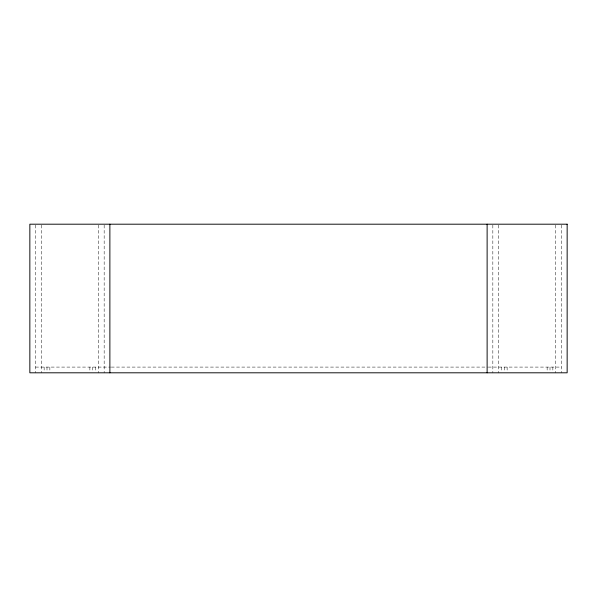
<?xml version="1.0" encoding="UTF-8"?>
<svg xmlns="http://www.w3.org/2000/svg" width="597" height="597" viewBox="0 0 597 597"><rect width="100%" height="100%" fill="white"/><g stroke="black" fill="none" stroke-linecap="round" stroke-linejoin="round"><path stroke-width="0.45" stroke-dasharray="2.98 2.24" d="M35.566 367.088L110.572 367.088M111.288 367.088L487.57 367.088M488.294 367.088L561.434 367.088M561.434 225.121L561.434 372.804M555.717 225.121L555.717 372.804M552.859 367.088L552.859 371.991M550.001 367.088L550.001 371.991M547.143 367.088L547.143 371.991M507.129 367.088L507.129 371.991M504.271 367.088L504.271 371.991M501.413 367.088L501.413 371.991M498.555 225.121L498.555 372.804M492.838 225.121L492.838 372.804M104.162 225.121L104.162 372.804M98.445 225.121L98.445 372.804M95.587 367.088L95.587 371.991M92.729 367.088L92.729 371.991M89.871 367.088L89.871 371.991M49.857 367.088L49.857 371.991M46.999 367.088L46.999 371.991M44.141 367.088L44.141 371.991M41.283 225.121L41.283 372.804M35.566 225.121L35.566 372.804"/><path stroke-width="0.9" d="M487.122 224.196L487.122 372.804M109.878 224.196L109.878 372.804M567.15 224.196L29.85 224.196L29.85 372.804L567.15 372.804L567.15 224.196"/></g></svg>
